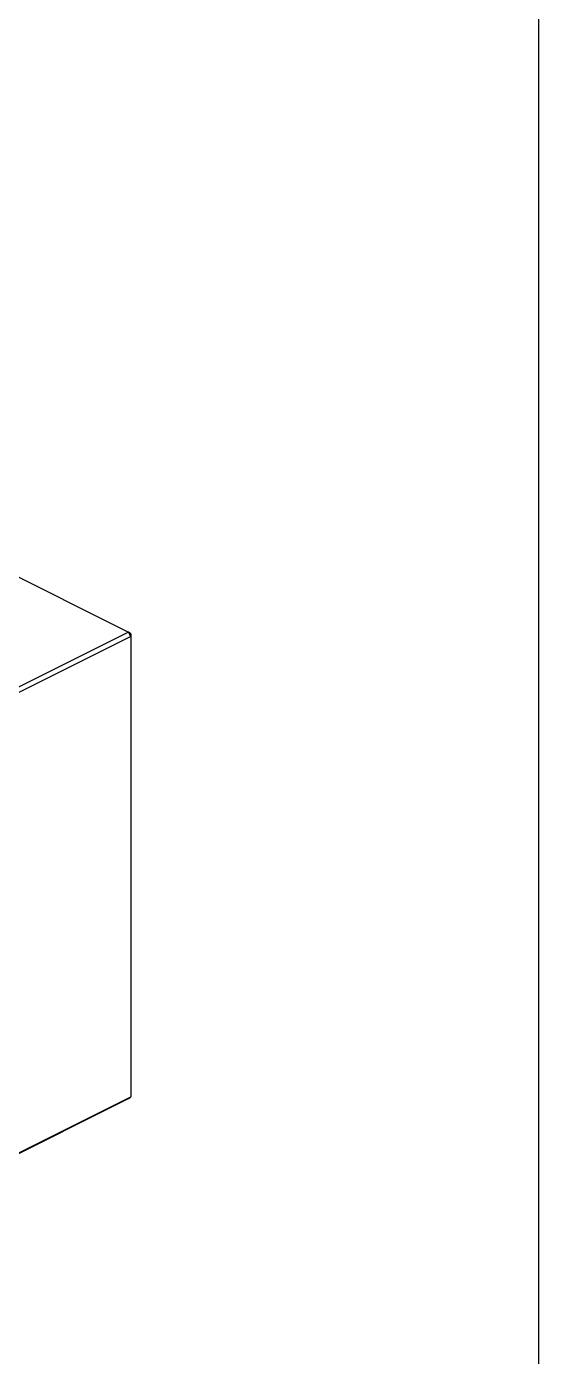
# Model space of a CAD drawing. Header units: millimetres. Extents: x 208114 to 212367, y 170574 to 176275.
# Drawn here: x 211904 to 212367, y 173253 to 174455 of the extents above; entities that cross this region are included whole.
import ezdxf

# ---------------------------------------------------------------- set-up
doc = ezdxf.new("R2010")
doc.units = ezdxf.units.MM
doc.header["$LTSCALE"] = 10
doc.layers.add('4', color=4, linetype='Continuous')

msp = doc.modelspace()

# ---------------------------------------------------------------- linework, layer by layer
for p, q in [((211600.3, 174105.2), (211996, 173907.4)), ((211996, 173907.4), (211889.4, 173854.1)), ((211998.2, 173903.6), (211891.6, 173850.2)), ((211998.2, 173905.8), (211996, 173907.4)), ((211998.2, 173903.6), (211996, 173907.4)), ((211998.2, 173905.8), (211998.2, 173487.4)), ((211532.7, 173254.2), (211996, 173485.8)), ((211534.9, 173255.8), (211998.2, 173487.4)), ((211996, 173485.8), (211998.2, 173487.4))]:
    msp.add_line(p, q)
at = {"layer": '4'}
msp.add_line((212366.8, 176275.3), (212366.8, 170573.8), dxfattribs=at)

doc.saveas('drawing.dxf')
